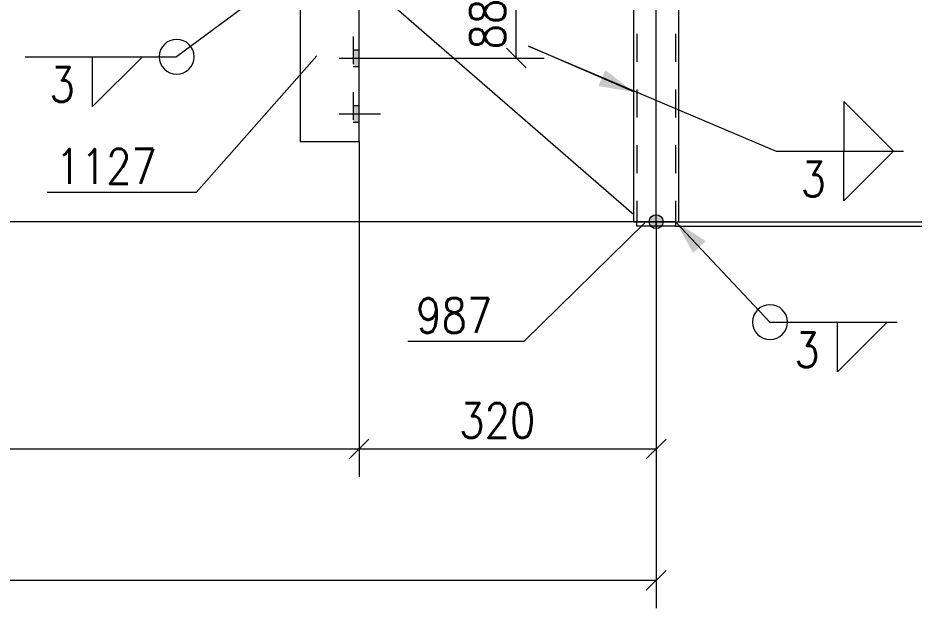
# Model space of a CAD drawing. Header units: millimetres. Extents: x 5 to 846, y 5 to 599.
# Drawn here: x 717 to 781.4, y 93.2 to 135.6 of the extents above; entities that cross this region are included whole.
import ezdxf

# ---------------------------------------------------------------- set-up
doc = ezdxf.new("R2010")
doc.units = ezdxf.units.MM
for name, pattern in [('XKITLINE00', [0]), ('XKITLINE02', [4, 2, -2]), ('XKITLINE03', [6, 3, -1, 1, -1])]:
    doc.linetypes.add(name, pattern=pattern)
for name, color, linetype, lineweight in [('Cota', 4, 'Continuous', 0), ('Marca da peça', 2, 'Continuous', 0), ('Parafuso', 3, 'Continuous', 0), ('Peça', 2, 'Continuous', 0), ('Solda', 1, 'Continuous', 0)]:
    doc.layers.add(name, color=color, linetype=linetype, lineweight=lineweight)
doc.styles.add('ROMANS', font='ROMANS__.TTF')
doc.styles.add('SIMPLEX', font='SIMPLEX_.TTF')

# ---------------------------------------------------------------- blocks, each defined once
blk = doc.blocks.new('*A82')
at = {"layer": 'Peça'}
blk.add_hatch(color=7, dxfattribs=at).paths.add_polyline_path([(762.861, 120.461), (762.837, 120.463), (762.812, 120.466), (762.788, 120.47), (762.764, 120.475), (762.74, 120.482), (762.717, 120.49), (762.694, 120.499), (762.672, 120.509), (762.65, 120.52), (762.629, 120.532), (762.608, 120.545), (762.588, 120.559), (762.568, 120.574), (762.55, 120.59), (762.532, 120.607), (762.515, 120.625), (762.499, 120.643), (762.484, 120.663), (762.47, 120.683), (762.457, 120.703), (762.445, 120.725), (762.434, 120.747), (762.424, 120.769), (762.415, 120.792), (762.407, 120.815), (762.401, 120.839), (762.395, 120.863), (762.391, 120.887), (762.388, 120.911), (762.386, 120.936), (762.386, 120.96), (762.386, 120.985), (762.388, 121.01), (762.391, 121.034), (762.395, 121.058), (762.401, 121.082), (762.407, 121.106), (762.415, 121.129), (762.424, 121.152), (762.434, 121.174), (762.445, 121.196), (762.457, 121.218), (762.47, 121.238), (762.484, 121.258), (762.499, 121.278), (762.515, 121.296), (762.532, 121.314), (762.55, 121.331), (762.568, 121.347), (762.588, 121.362), (762.608, 121.376), (762.629, 121.389), (762.65, 121.401), (762.672, 121.412), (762.694, 121.422), (762.717, 121.431), (762.74, 121.439), (762.764, 121.446), (762.788, 121.451), (762.812, 121.455), (762.837, 121.458), (762.861, 121.46), (762.886, 121.46), (762.91, 121.46), (762.935, 121.458), (762.959, 121.455), (762.983, 121.451), (763.007, 121.446), (763.031, 121.439), (763.054, 121.431), (763.077, 121.422), (763.099, 121.412), (763.121, 121.401), (763.143, 121.389), (763.163, 121.376), (763.183, 121.362), (763.203, 121.347), (763.221, 121.331), (763.239, 121.314), (763.256, 121.296), (763.272, 121.278), (763.287, 121.258), (763.301, 121.238), (763.314, 121.218), (763.327, 121.196), (763.338, 121.174), (763.348, 121.152), (763.356, 121.129), (763.364, 121.106), (763.371, 121.082), (763.376, 121.058), (763.38, 121.034), (763.383, 121.01), (763.385, 120.985), (763.386, 120.96), (763.385, 120.936), (763.383, 120.911), (763.38, 120.887), (763.376, 120.863), (763.371, 120.839), (763.364, 120.815), (763.356, 120.792), (763.348, 120.769), (763.338, 120.747), (763.327, 120.725), (763.314, 120.703), (763.301, 120.683), (763.287, 120.663), (763.272, 120.643), (763.256, 120.625), (763.239, 120.607), (763.221, 120.59), (763.203, 120.574), (763.183, 120.559), (763.163, 120.545), (763.143, 120.532), (763.121, 120.52), (763.099, 120.509), (763.077, 120.499), (763.054, 120.49), (763.031, 120.482), (763.007, 120.475), (762.983, 120.47), (762.959, 120.466), (762.935, 120.463), (762.91, 120.461), (762.886, 120.46)], flags=17)
at = {"layer": 'Peça', "color": 7, "linetype": 'XKITLINE00', "lineweight": 0}
blk.add_line((762.886, 120.96), (762.886, 201.485), dxfattribs=at)
at = {"layer": 'Peça', "color": 7, "linetype": 'XKITLINE02', "lineweight": 0}
for p, q in [((761.492, 198.447), (761.492, 120.96)), ((764.279, 198.447), (764.279, 120.96)), ((761.276, 121.446), (761.276, 139.114))]:
    blk.add_line(p, q, dxfattribs=at)
at = {"layer": 'Peça', "color": 7, "linetype": 'XKITLINE03', "lineweight": 0}
blk.add_line((762.886, 120.96), (762.886, 198.447), dxfattribs=at)
at = {"layer": 'Peça', "color": 4, "linetype": 'XKITLINE00', "lineweight": 0}
for p, q in [((764.496, 175.752), (764.496, 120.96)), ((761.276, 120.96), (761.276, 121.446)), ((761.276, 120.96), (764.496, 120.96))]:
    blk.add_line(p, q, dxfattribs=at)
at = {"layer": 'Peça', "color": 7, "linetype": 'XKITLINE00', "lineweight": 0}
blk.add_circle((762.886, 120.96), 0.5, dxfattribs=at)
blk = doc.blocks.new('*A83')
at = {"layer": 'Peça', "color": 4, "linetype": 'XKITLINE00', "lineweight": 0}
for q in [(562.762, 294.064), (761.276, 139.114)]:
    blk.add_line((761.276, 121.445), q, dxfattribs=at)
blk = doc.blocks.new('*A85')
at = {"layer": 'Parafuso'}
for points in [[(741.552, 132.112), (741.129, 132.112), (741.129, 133.312), (741.552, 133.312)], [(741.552, 128.112), (741.129, 128.112), (741.129, 129.312), (741.552, 129.312)]]:
    blk.add_hatch(color=7, dxfattribs=at).paths.add_polyline_path(points, flags=17)
at = {"layer": 'Parafuso', "color": 7, "linetype": 'XKITLINE00', "lineweight": 0}
for p, q in [((741.129, 133.312), (741.552, 133.312)), ((740.126, 132.712), (743.089, 132.712)), ((741.129, 132.112), (741.552, 132.112)), ((741.129, 129.312), (741.552, 129.312)), ((740.126, 128.712), (743.089, 128.712)), ((741.129, 128.112), (741.552, 128.112))]:
    blk.add_line(p, q, dxfattribs=at)
blk = doc.blocks.new('*A92')
at = {"layer": 'Peça', "color": 7, "linetype": 'XKITLINE02', "lineweight": 0}
blk.add_line((741.129, 218.27), (741.129, 126.712), dxfattribs=at)
at = {"layer": 'Peça', "color": 4, "linetype": 'XKITLINE00', "lineweight": 0}
for p, q in [((737.319, 142.277), (737.319, 126.712)), ((741.552, 126.712), (741.552, 138.596)), ((737.319, 126.712), (741.552, 126.712))]:
    blk.add_line(p, q, dxfattribs=at)
blk = doc.blocks.new('*A97')
at = {"layer": 'Peça', "color": 4, "linetype": 'XKITLINE00', "lineweight": 0}
for p, q in [((761.486, 120.644), (761.486, 120.96)), ((764.238, 120.644), (761.486, 120.644)), ((762.886, 120.644), (762.886, 120.96)), ((764.286, 120.644), (764.238, 120.644)), ((764.286, 120.96), (764.286, 120.644))]:
    blk.add_line(p, q, dxfattribs=at)
at = {"layer": 'Peça', "color": 7, "linetype": 'XKITLINE02', "lineweight": 0}
for p, q in [((764.286, 120.96), (761.486, 120.96)), ((764.238, 120.644), (764.286, 120.644))]:
    blk.add_line(p, q, dxfattribs=at)
blk = doc.blocks.new('*A383')
at = {"layer": 'Cota', "color": 7, "linetype": 'XKITLINE00', "lineweight": 0}
blk.add_line((764.495, 120.96), (830.524, 120.96), dxfattribs=at)
blk = doc.blocks.new('*A389')
at = {"layer": 'Cota', "color": 7, "linetype": 'XKITLINE00', "lineweight": 0}
for p, q in [((804.67, 139.82), (806.084, 138.406)), ((761.275, 139.113), (807.377, 139.113)), ((805.377, 120.96), (805.377, 139.113)), ((804.669, 121.667), (806.084, 120.253)), ((764.167, 120.96), (807.377, 120.96))]:
    blk.add_line(p, q, dxfattribs=at)
at = {"layer": 'Cota', "color": 3}
for p in [(805.377, 139.113), (805.377, 120.96)]:
    blk.add_point(p, dxfattribs=at)
at = {"layer": 'Cota', "color": 3, "style": 'SIMPLEX', "width": 0.85}
blk.add_text('272', height=2.5, rotation=90.00021, dxfattribs=at).set_placement((804.577, 126.556))
blk = doc.blocks.new('*A390')
at = {"layer": 'Cota', "color": 7, "linetype": 'XKITLINE00', "lineweight": 0}
blk.add_line((762.885, 120.96), (818.405, 120.96), dxfattribs=at)
blk = doc.blocks.new('*A393')
at = {"layer": 'Cota', "color": 7, "linetype": 'XKITLINE00', "lineweight": 0}
blk.add_line((762.885, 120.96), (503.07, 120.961), dxfattribs=at)
blk = doc.blocks.new('*A394')
at = {"layer": 'Cota', "color": 7, "linetype": 'XKITLINE00', "lineweight": 0}
blk.add_line((761.275, 120.96), (513.177, 120.961), dxfattribs=at)
blk = doc.blocks.new('*A397')
at = {"layer": 'Cota', "color": 7, "linetype": 'XKITLINE00', "lineweight": 0}
blk.add_line((764.495, 120.96), (798.298, 120.96), dxfattribs=at)
blk = doc.blocks.new('*A399')
at = {"layer": 'Cota', "color": 7, "linetype": 'XKITLINE00', "lineweight": 0}
for p, q in [((762.885, 120.96), (762.885, 93.2)), ((763.592, 95.907), (762.178, 94.493)), ((565.226, 95.201), (762.885, 95.2))]:
    blk.add_line(p, q, dxfattribs=at)
at = {"layer": 'Cota', "color": 3}
blk.add_point((762.885, 95.2), dxfattribs=at)
blk = doc.blocks.new('*A400')
at = {"layer": 'Cota', "color": 7, "linetype": 'XKITLINE00', "lineweight": 0}
for p, q in [((741.552, 126.712), (741.552, 102.632)), ((762.885, 120.96), (762.885, 102.632)), ((742.259, 105.34), (740.844, 103.925)), ((763.592, 105.34), (762.178, 103.925)), ((741.552, 104.632), (762.885, 104.632))]:
    blk.add_line(p, q, dxfattribs=at)
at = {"layer": 'Cota', "color": 3}
for p in [(741.552, 104.632), (762.885, 104.632)]:
    blk.add_point(p, dxfattribs=at)
at = {"layer": 'Cota', "color": 3, "style": 'SIMPLEX', "width": 0.85}
blk.add_text('320', height=2.5, dxfattribs=at).set_placement((748.737, 105.432))
blk = doc.blocks.new('*A401')
at = {"layer": 'Cota', "color": 7, "linetype": 'XKITLINE00', "lineweight": 0}
for p, q in [((741.552, 126.712), (741.552, 102.632)), ((742.259, 105.34), (740.844, 103.925)), ((688.085, 104.633), (741.552, 104.632))]:
    blk.add_line(p, q, dxfattribs=at)
at = {"layer": 'Cota', "color": 3}
blk.add_point((741.552, 104.632), dxfattribs=at)
blk = doc.blocks.new('*A407')
at = {"layer": 'Solda'}
blk.add_hatch(color=7, dxfattribs=at).paths.add_polyline_path([(761.276, 130.28), (758.733, 130.701), (759.231, 131.847)], flags=17)
at = {"layer": 'Solda', "color": 7, "linetype": 'XKITLINE00', "lineweight": 0}
for p, q in [((761.276, 130.28), (753.708, 133.561)), ((753.708, 133.561), (771.509, 126.021)), ((771.509, 126.021), (780.644, 126.021))]:
    blk.add_line(p, q, dxfattribs=at)
at = {"layer": 'Solda', "color": 3, "linetype": 'XKITLINE00', "lineweight": 0}
for p, q in [((779.93, 126.021), (776.359, 129.593)), ((776.359, 129.593), (776.359, 126.021)), ((776.359, 126.021), (779.93, 126.021)), ((776.359, 126.021), (779.93, 126.021)), ((779.93, 126.021), (776.359, 122.45)), ((776.359, 122.45), (776.359, 126.021))]:
    blk.add_line(p, q, dxfattribs=at)
at = {"layer": 'Solda', "color": 3, "style": 'ROMANS', "width": 0.85}
blk.add_text('3', height=2.5, dxfattribs=at).set_placement((773.259, 122.771))
blk = doc.blocks.new('*A409')
at = {"layer": 'Solda'}
blk.add_hatch(color=7, dxfattribs=at).paths.add_polyline_path([(764.286, 120.96), (766.452, 119.566), (765.541, 118.71)], flags=17)
at = {"layer": 'Solda', "color": 7, "linetype": 'XKITLINE00', "lineweight": 0}
for p, q in [((764.286, 120.96), (771.059, 113.747)), ((771.059, 113.747), (780.194, 113.747))]:
    blk.add_line(p, q, dxfattribs=at)
at = {"layer": 'Solda', "color": 3, "linetype": 'XKITLINE00', "lineweight": 0}
for p, q in [((775.908, 113.747), (779.48, 113.747)), ((779.48, 113.747), (775.908, 110.175)), ((775.908, 110.175), (775.908, 113.747))]:
    blk.add_line(p, q, dxfattribs=at)
for start, end in [(90, 270), (270, 90)]:
    blk.add_arc((771.059, 113.747), 1.25, start, end, dxfattribs=at)
at = {"layer": 'Solda', "color": 3, "style": 'ROMANS', "width": 0.85}
blk.add_text('3', height=2.5, dxfattribs=at).set_placement((772.809, 110.497))
blk = doc.blocks.new('*A421')
at = {"layer": 'Marca da peça', "color": 7, "linetype": 'XKITLINE00', "lineweight": 0}
for p in [(738.503, 132.886), (719.135, 123.086)]:
    blk.add_line(p, (729.876, 123.086), dxfattribs=at)
at = {"layer": 'Marca da peça', "color": 4, "style": 'ROMANS', "width": 0.85}
blk.add_text('1127', height=2.5, dxfattribs=at).set_placement((719.735, 123.686))
blk = doc.blocks.new('*A426')
at = {"layer": 'Marca da peça', "color": 7, "linetype": 'XKITLINE00', "lineweight": 0}
for p in [(762.065, 120.877), (745.048, 112.365)]:
    blk.add_line(p, (753.404, 112.365), dxfattribs=at)
at = {"layer": 'Marca da peça', "color": 4, "style": 'ROMANS', "width": 0.85}
blk.add_text('987', height=2.5, dxfattribs=at).set_placement((745.648, 112.965))
blk = doc.blocks.new('*A443')
at = {"layer": 'Cota', "color": 7, "linetype": 'XKITLINE00', "lineweight": 0}
for p, q in [((752.129, 139.303), (753.543, 137.889)), ((741.552, 138.596), (754.836, 138.596)), ((752.836, 132.712), (752.836, 138.596)), ((752.129, 133.419), (753.543, 132.005)), ((743.089, 132.712), (754.836, 132.712))]:
    blk.add_line(p, q, dxfattribs=at)
at = {"layer": 'Cota', "color": 3}
for p in [(752.836, 138.596), (752.836, 132.712)]:
    blk.add_point(p, dxfattribs=at)
at = {"layer": 'Cota', "color": 3, "style": 'SIMPLEX', "width": 0.85}
blk.add_text('88', height=2.5, rotation=90.00021, dxfattribs=at).set_placement((752.036, 133.333))
blk = doc.blocks.new('*A460')
at = {"layer": 'Solda'}
blk.add_hatch(color=7, dxfattribs=at).paths.add_polyline_path([(739.119, 140.712), (737.481, 138.722), (736.738, 139.727)], flags=17)
at = {"layer": 'Solda', "color": 7, "linetype": 'XKITLINE00', "lineweight": 0}
for p in [(739.119, 140.712), (717.559, 132.809)]:
    blk.add_line(p, (728.444, 132.809), dxfattribs=at)
at = {"layer": 'Solda', "color": 3, "linetype": 'XKITLINE00', "lineweight": 0}
for p, q in [((722.409, 132.809), (725.98, 132.809)), ((725.98, 132.809), (722.409, 129.237)), ((722.409, 129.237), (722.409, 132.809))]:
    blk.add_line(p, q, dxfattribs=at)
for start, end in [(90, 270), (270, 90)]:
    blk.add_arc((728.444, 132.809), 1.25, start, end, dxfattribs=at)
at = {"layer": 'Solda', "color": 3, "style": 'ROMANS', "width": 0.85}
blk.add_text('3', height=2.5, dxfattribs=at).set_placement((719.309, 129.559))
blk = doc.blocks.new('*A475')
at = {"layer": 'Cota', "color": 7, "linetype": 'XKITLINE00', "lineweight": 0}
for p, q in [((795.59, 121.667), (797.005, 120.253)), ((795.59, 121.35), (797.005, 119.936)), ((764.285, 120.643), (798.298, 120.643)), ((764.495, 120.96), (798.298, 120.96)), ((796.298, 120.643), (796.298, 120.96)), ((796.298, 120.643), (796.298, 116.914)), ((796.298, 120.643), (796.298, 116.914))]:
    blk.add_line(p, q, dxfattribs=at)
at = {"layer": 'Cota', "color": 3}
for p in [(796.298, 120.96), (796.298, 120.643)]:
    blk.add_point(p, dxfattribs=at)
at = {"layer": 'Cota', "color": 3, "style": 'SIMPLEX', "width": 0.85}
blk.add_text('5', height=2.5, rotation=90.00021, dxfattribs=at).set_placement((795.498, 117.618))

msp = doc.modelspace()

# ---------------------------------------------------------------- block references
at = {"lineweight": 0}
for name in ['*A82', '*A383', '*A83', '*A393', '*A399', '*A92', '*A390', '*A397', '*A401', '*A460', '*A389', '*A394', '*A443', '*A85', '*A407', '*A421', '*A400', '*A475', '*A426', '*A97', '*A409']:
    msp.add_blockref(name, (0, 0), dxfattribs=at)

doc.saveas('drawing.dxf')
